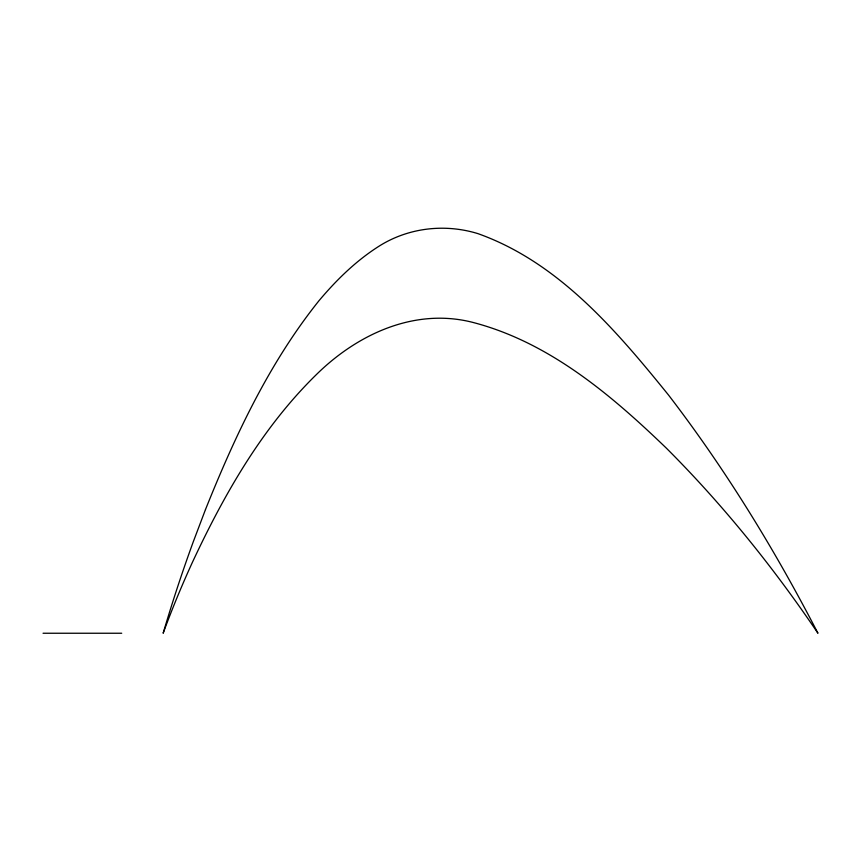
<?xml version="1.0" encoding="UTF-8"?>
<svg xmlns="http://www.w3.org/2000/svg" width="861" height="861" viewBox="0 0 861 861"><rect width="100%" height="100%" fill="white"/><g stroke="black" fill="none" stroke-linecap="round" stroke-linejoin="round"><path stroke-width="1.29" d="M43.05 633.244L121.713 633.244M205.488 509.54L193.208 541.956A1940.21 1681.963 -0.6 0 0 163.149 633.244A1940.21 1306.632 0.3 0 1 192.401 562.33C224.129 494.408 262.067 427.799 316.019 374.933C357.444 333.96 415.551 306.979 474.325 322.789C549.824 342.872 611.267 395.059 666.371 448.161C722.863 504.654 773.21 567.108 817.95 633.244C774.857 549.878 725.662 469.493 668.491 395.005C616.207 330.398 558.52 262.304 477.877 233.611C445.277 223.602 409.362 227.53 380.218 245.45C356.68 260.119 336.759 279.599 318.968 300.737C269.127 362.987 234.999 435.946 205.488 509.54"/></g></svg>
